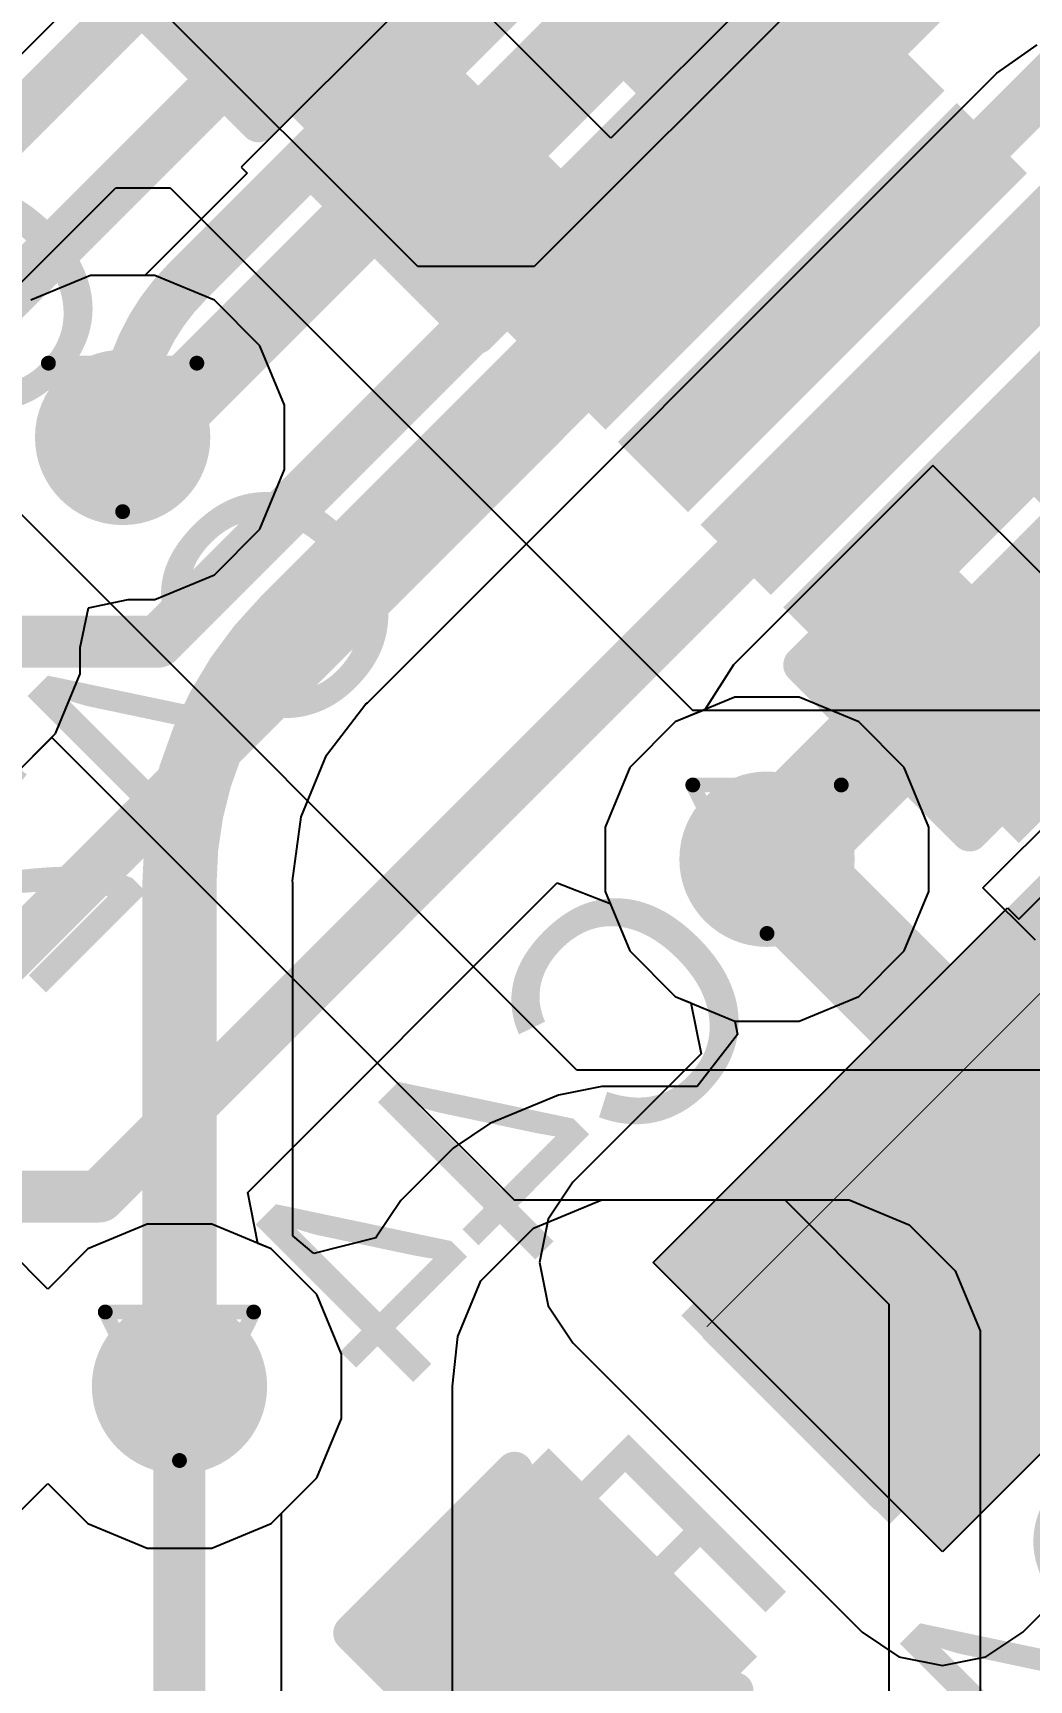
# Model space of a CAD drawing. Header units: inches. Extents: x 0 to 5359, y 0 to 5098.
# Drawn here: x 48.5 to 51.91, y 48.41 to 54.04 of the extents above; entities that cross this region are included whole.
import ezdxf

# ---------------------------------------------------------------- set-up
doc = ezdxf.new("R2010")
doc.units = ezdxf.units.IN
for name, color, linetype in [('Bottom Layer', 5, 'Continuous'), ('Bottom Overlay', 54, 'Continuous'), ('Bottom Paste', 16, 'Continuous'), ('Bottom Solder', 6, 'Continuous'), ('Drill Drawing', 1, 'Continuous'), ('Layer 1', 16, 'Continuous'), ('Layer 2', 76, 'Continuous'), ('Top Layer', 1, 'Continuous'), ('Top Overlay', 2, 'Continuous'), ('Top Paste', 8, 'Continuous'), ('Top Solder', 216, 'Continuous'), ('Via Holes', 16, 'Continuous')]:
    doc.layers.add(name, color=color, linetype=linetype)
doc.styles.add('Arial', font='', dxfattribs={"height": 0.2})
doc.styles.get('Arial').set_extended_font_data('Arial')

# ---------------------------------------------------------------- blocks, each defined once
blk = doc.blocks.new('LQFP_128_EP_14_14__64')
at = {"layer": 'Top Layer'}
for points in [[(0.09989819999999999, -6.849681499999999), (0.2998978, -6.849681499999999), (0.2998978, -8.3496785), (0.09989819999999999, -8.3496785)], [(0.4999482, -6.849681499999999), (0.6999478, -6.849681499999999), (0.6999478, -8.3496785), (0.4999482, -8.3496785)], [(0.8999956600000001, -6.849681499999999), (1.09999526, -6.849681499999999), (1.09999526, -8.3496785), (0.8999956600000001, -8.3496785)], [(1.2995402, -6.849681499999999), (1.4995398, -6.849681499999999), (1.4995398, -8.3496785), (1.2995402, -8.3496785)], [(1.7000982, -6.849681499999999), (1.9000978, -6.849681499999999), (1.9000978, -8.3496785), (1.7000982, -8.3496785)], [(2.0996402, -6.849681499999999), (2.2996398, -6.849681499999999), (2.2996398, -8.3496785), (2.0996402, -8.3496785)], [(2.4999442, -6.849681499999999), (2.6999438, -6.849681499999999), (2.6999438, -8.3496785), (2.4999442, -8.3496785)], [(2.89973766, -6.849681499999999), (3.09973726, -6.849681499999999), (3.09973726, -8.3496785), (2.89973766, -8.3496785)], [(3.30004166, -6.849681499999999), (3.50004126, -6.849681499999999), (3.50004126, -8.3496785), (3.30004166, -8.3496785)], [(3.699840199999999, -6.849681499999999), (3.8998398, -6.849681499999999), (3.8998398, -8.3496785), (3.699840199999999, -8.3496785)]]:
    blk.add_hatch(color=1, dxfattribs=at).paths.add_polyline_path(points)
at = {"layer": 'Top Paste'}
for points in [[(0.09989819999999999, -6.849681499999999), (0.2998978, -6.849681499999999), (0.2998978, -8.3496785), (0.09989819999999999, -8.3496785)], [(0.4999482, -6.849681499999999), (0.6999478, -6.849681499999999), (0.6999478, -8.3496785), (0.4999482, -8.3496785)], [(0.8999956600000001, -6.849681499999999), (1.09999526, -6.849681499999999), (1.09999526, -8.3496785), (0.8999956600000001, -8.3496785)], [(1.2995402, -6.849681499999999), (1.4995398, -6.849681499999999), (1.4995398, -8.3496785), (1.2995402, -8.3496785)], [(1.7000982, -6.849681499999999), (1.9000978, -6.849681499999999), (1.9000978, -8.3496785), (1.7000982, -8.3496785)], [(2.0996402, -6.849681499999999), (2.2996398, -6.849681499999999), (2.2996398, -8.3496785), (2.0996402, -8.3496785)], [(2.4999442, -6.849681499999999), (2.6999438, -6.849681499999999), (2.6999438, -8.3496785), (2.4999442, -8.3496785)], [(2.89973766, -6.849681499999999), (3.09973726, -6.849681499999999), (3.09973726, -8.3496785), (2.89973766, -8.3496785)], [(3.30004166, -6.849681499999999), (3.50004126, -6.849681499999999), (3.50004126, -8.3496785), (3.30004166, -8.3496785)], [(3.699840199999999, -6.849681499999999), (3.8998398, -6.849681499999999), (3.8998398, -8.3496785), (3.699840199999999, -8.3496785)]]:
    blk.add_hatch(color=8, dxfattribs=at).paths.add_polyline_path(points)
at = {"layer": 'Top Solder'}
for points in [[(0.02989834, -6.77968164), (0.36989766, -6.77968164), (0.36989766, -8.419678359999999), (0.02989834, -8.419678359999999)], [(0.42994834, -6.77968164), (0.7699476599999999, -6.77968164), (0.7699476599999999, -8.419678359999999), (0.42994834, -8.419678359999999)], [(0.8299958, -6.77968164), (1.16999512, -6.77968164), (1.16999512, -8.419678359999999), (0.8299958, -8.419678359999999)], [(1.22954034, -6.77968164), (1.56953966, -6.77968164), (1.56953966, -8.419678359999999), (1.22954034, -8.419678359999999)], [(1.63009834, -6.77968164), (1.97009766, -6.77968164), (1.97009766, -8.419678359999999), (1.63009834, -8.419678359999999)], [(2.02964034, -6.77968164), (2.36963966, -6.77968164), (2.36963966, -8.419678359999999), (2.02964034, -8.419678359999999)], [(2.42994434, -6.77968164), (2.76994366, -6.77968164), (2.76994366, -8.419678359999999), (2.42994434, -8.419678359999999)], [(2.8297378, -6.77968164), (3.16973712, -6.77968164), (3.16973712, -8.419678359999999), (2.8297378, -8.419678359999999)], [(3.2300418, -6.77968164), (3.57004112, -6.77968164), (3.57004112, -8.419678359999999), (3.2300418, -8.419678359999999)], [(3.62984034, -6.77968164), (3.96983966, -6.77968164), (3.96983966, -8.419678359999999), (3.62984034, -8.419678359999999)]]:
    blk.add_hatch(color=216, dxfattribs=at).paths.add_polyline_path(points)
blk = doc.blocks.new('R___0402_B_178')
at = {"layer": 'Bottom Layer'}
for points in [[(-0.2412999999999999, 0.3174999999999999), (-0.2413000000000001, -0.3175), (-0.6985, -0.3174999999999999), (-0.6985, 0.3175)], [(0.6985, 0.3174999999999999), (0.6985, -0.3175), (0.2412999999999999, -0.3174999999999999), (0.2413000000000001, 0.3175)]]:
    blk.add_hatch(color=5, dxfattribs=at).paths.add_polyline_path(points)
at = {"layer": 'Bottom Paste'}
for points in [[(-0.2412999999999999, 0.3174999999999999), (-0.2413000000000001, -0.3175), (-0.6985, -0.3174999999999999), (-0.6985, 0.3175)], [(0.6985, 0.3174999999999999), (0.6985, -0.3175), (0.2412999999999999, -0.3174999999999999), (0.2413000000000001, 0.3175)]]:
    blk.add_hatch(color=16, dxfattribs=at).paths.add_polyline_path(points)
at = {"layer": 'Bottom Solder'}
for points in [[(-0.1862988399999999, 0.3725011599999999), (-0.18629884, -0.3725011600000001), (-0.75350116, -0.3725011599999999), (-0.75350116, 0.3725011600000001)], [(0.75350116, 0.3725011599999999), (0.75350116, -0.3725011600000001), (0.1862988399999999, -0.3725011599999999), (0.18629884, 0.3725011600000001)]]:
    blk.add_hatch(color=6, dxfattribs=at).paths.add_polyline_path(points)
at = {"layer": 'Bottom Overlay'}
for points in [[(-0.7874, 0.4064, 0.127, 0.127, 0), (0.7874, 0.4064, 0.127, 0.127, 0)], [(-0.7874, 0.4064, 0.127, 0.127, 0), (-0.7874, -0.4064, 0.127, 0.127, 0)], [(0.7874, 0.4064, 0.127, 0.127, 0), (0.7874, -0.4064, 0.127, 0.127, 0)], [(-0.8128, 0.4318, 0.0032258, 0.0032258, 0), (0.8127974599999999, 0.4318, 0.0032258, 0.0032258, 0)], [(-0.7874, -0.4064, 0.127, 0.127, 0), (0.7874, -0.4064, 0.127, 0.127, 0)]]:
    blk.add_lwpolyline(points, format="xyseb", dxfattribs=at)
for points in [[(-0.8191499999999999, 0.4064, 0.0635, 0.0635, 1), (-0.7556499999999999, 0.4064, 0.0635, 0.0635, 1)], [(-0.8191499999999999, 0.4064, 0.0635, 0.0635, 1), (-0.7556499999999999, 0.4064, 0.0635, 0.0635, 1)], [(0.7556499999999999, 0.4064, 0.0635, 0.0635, 1), (0.8191499999999999, 0.4064, 0.0635, 0.0635, 1)], [(0.7556499999999999, 0.4064, 0.0635, 0.0635, 1), (0.8191499999999999, 0.4064, 0.0635, 0.0635, 1)], [(-0.81360518, 0.4318, 0.0016129, 0.0016129, 1), (-0.8119948199999999, 0.4318, 0.0016129, 0.0016129, 1)], [(0.81199228, 0.4318, 0.0016129, 0.0016129, 1), (0.8136026399999999, 0.4318, 0.0016129, 0.0016129, 1)], [(-0.8191499999999999, -0.4064, 0.0635, 0.0635, 1), (-0.7556499999999999, -0.4064, 0.0635, 0.0635, 1)], [(-0.8191499999999999, -0.4064, 0.0635, 0.0635, 1), (-0.7556499999999999, -0.4064, 0.0635, 0.0635, 1)], [(0.7556499999999999, -0.4064, 0.0635, 0.0635, 1), (0.8191499999999999, -0.4064, 0.0635, 0.0635, 1)], [(0.7556499999999999, -0.4064, 0.0635, 0.0635, 1), (0.8191499999999999, -0.4064, 0.0635, 0.0635, 1)]]:
    blk.add_lwpolyline(points, format="xyseb", close=True, dxfattribs=at)
blk = doc.blocks.new('C___0402_B_344')
at = {"layer": 'Bottom Layer'}
for points in [[(-0.2413, 0.3175), (-0.2412999999999999, -0.3175), (-0.6985, -0.3175), (-0.6985, 0.3175)], [(0.6985, 0.3175), (0.6985, -0.3175), (0.2413, -0.3175), (0.2412999999999999, 0.3175)]]:
    blk.add_hatch(color=5, dxfattribs=at).paths.add_polyline_path(points)
at = {"layer": 'Bottom Paste'}
for points in [[(-0.2413, 0.3175), (-0.2412999999999999, -0.3175), (-0.6985, -0.3175), (-0.6985, 0.3175)], [(0.6985, 0.3175), (0.6985, -0.3175), (0.2413, -0.3175), (0.2412999999999999, 0.3175)]]:
    blk.add_hatch(color=16, dxfattribs=at).paths.add_polyline_path(points)
at = {"layer": 'Bottom Solder'}
for points in [[(-0.18130012, 0.37749988), (-0.18130012, -0.37749988), (-0.7584998799999999, -0.37749988), (-0.7584998799999999, 0.37749988)], [(0.7584998799999999, 0.37749988), (0.7584998799999999, -0.37749988), (0.18130012, -0.37749988), (0.18130012, 0.37749988)]]:
    blk.add_hatch(color=6, dxfattribs=at).paths.add_polyline_path(points)
at = {"layer": 'Bottom Overlay'}
for points in [[(-0.2794, 0.4064, 0.127, 0.127, 0), (-0.7874, 0.4064, 0.127, 0.127, 0)], [(-0.7874, -0.4064, 0.127, 0.127, 0), (-0.7874, 0.4064, 0.127, 0.127, 0)], [(0.7874, 0.4064, 0.127, 0.127, 0), (0.2794, 0.4064, 0.127, 0.127, 0)], [(0.7874, -0.4064, 0.127, 0.127, 0), (0.7874, 0.4064, 0.127, 0.127, 0)], [(-0.2794, -0.4064, 0.127, 0.127, 0), (-0.7874, -0.4064, 0.127, 0.127, 0)], [(0.7874, -0.4064, 0.127, 0.127, 0), (0.2794, -0.4064, 0.127, 0.127, 0)]]:
    blk.add_lwpolyline(points, format="xyseb", dxfattribs=at)
for points in [[(-0.8191499999999999, 0.4064, 0.0635, 0.0635, 1), (-0.7556499999999999, 0.4064, 0.0635, 0.0635, 1)], [(-0.8191499999999999, 0.4064, 0.0635, 0.0635, 1), (-0.7556499999999999, 0.4064, 0.0635, 0.0635, 1)], [(-0.31115, 0.4064, 0.0635, 0.0635, 1), (-0.24765, 0.4064, 0.0635, 0.0635, 1)], [(0.24765, 0.4064, 0.0635, 0.0635, 1), (0.31115, 0.4064, 0.0635, 0.0635, 1)], [(0.7556499999999999, 0.4064, 0.0635, 0.0635, 1), (0.8191499999999999, 0.4064, 0.0635, 0.0635, 1)], [(0.7556499999999999, 0.4064, 0.0635, 0.0635, 1), (0.8191499999999999, 0.4064, 0.0635, 0.0635, 1)], [(-0.8191499999999999, -0.4064, 0.0635, 0.0635, 1), (-0.7556499999999999, -0.4064, 0.0635, 0.0635, 1)], [(-0.8191499999999999, -0.4064, 0.0635, 0.0635, 1), (-0.7556499999999999, -0.4064, 0.0635, 0.0635, 1)], [(-0.31115, -0.4064, 0.0635, 0.0635, 1), (-0.24765, -0.4064, 0.0635, 0.0635, 1)], [(0.24765, -0.4064, 0.0635, 0.0635, 1), (0.31115, -0.4064, 0.0635, 0.0635, 1)], [(0.7556499999999999, -0.4064, 0.0635, 0.0635, 1), (0.8191499999999999, -0.4064, 0.0635, 0.0635, 1)], [(0.7556499999999999, -0.4064, 0.0635, 0.0635, 1), (0.8191499999999999, -0.4064, 0.0635, 0.0635, 1)]]:
    blk.add_lwpolyline(points, format="xyseb", close=True, dxfattribs=at)
blk = doc.blocks.new('C___0402_B_346')
at = {"layer": 'Bottom Layer'}
for points in [[(-0.2413, 0.31750254), (-0.2412999999999999, -0.31749746), (-0.6985, -0.31749746), (-0.6985, 0.31750254)], [(0.6985, 0.3175), (0.6985, -0.3175), (0.2413, -0.3175), (0.2412999999999999, 0.3175)]]:
    blk.add_hatch(color=5, dxfattribs=at).paths.add_polyline_path(points)
at = {"layer": 'Bottom Paste'}
for points in [[(-0.2413, 0.31750254), (-0.2412999999999999, -0.31749746), (-0.6985, -0.31749746), (-0.6985, 0.31750254)], [(0.6985, 0.3175), (0.6985, -0.3175), (0.2413, -0.3175), (0.2412999999999999, 0.3175)]]:
    blk.add_hatch(color=16, dxfattribs=at).paths.add_polyline_path(points)
at = {"layer": 'Bottom Solder'}
for points in [[(-0.18130012, 0.37750242), (-0.18130012, -0.37749734), (-0.7584998799999999, -0.37749734), (-0.7584998799999999, 0.37750242)], [(0.7584998799999999, 0.37749988), (0.7584998799999999, -0.37749988), (0.18130012, -0.37749988), (0.18130012, 0.37749988)]]:
    blk.add_hatch(color=6, dxfattribs=at).paths.add_polyline_path(points)
at = {"layer": 'Bottom Overlay'}
for points in [[(-0.2794, 0.40640254, 0.127, 0.127, 0), (-0.7874, 0.4064, 0.127, 0.127, 0)], [(-0.7874, -0.4064, 0.127, 0.127, 0), (-0.7874, 0.4064, 0.127, 0.127, 0)], [(0.78740254, 0.40640254, 0.127, 0.127, 0), (0.2794, 0.4064, 0.127, 0.127, 0)], [(0.7874, -0.4064, 0.127, 0.127, 0), (0.78740254, 0.40640254, 0.127, 0.127, 0)], [(-0.2794, -0.40639746, 0.127, 0.127, 0), (-0.7874, -0.4064, 0.127, 0.127, 0)], [(0.7874, -0.4064, 0.127, 0.127, 0), (0.2794, -0.4064, 0.127, 0.127, 0)]]:
    blk.add_lwpolyline(points, format="xyseb", dxfattribs=at)
for points in [[(-0.8191499999999999, 0.4064, 0.0635, 0.0635, 1), (-0.7556499999999999, 0.4064, 0.0635, 0.0635, 1)], [(-0.8191499999999999, 0.4064, 0.0635, 0.0635, 1), (-0.7556499999999999, 0.4064, 0.0635, 0.0635, 1)], [(-0.31115, 0.40640254, 0.0635, 0.0635, 1), (-0.24765, 0.40640254, 0.0635, 0.0635, 1)], [(0.24765, 0.4064, 0.0635, 0.0635, 1), (0.31115, 0.4064, 0.0635, 0.0635, 1)], [(0.75565254, 0.40640254, 0.0635, 0.0635, 1), (0.8191525399999998, 0.40640254, 0.0635, 0.0635, 1)], [(0.75565254, 0.40640254, 0.0635, 0.0635, 1), (0.8191525399999998, 0.40640254, 0.0635, 0.0635, 1)], [(-0.8191499999999999, -0.4064, 0.0635, 0.0635, 1), (-0.7556499999999999, -0.4064, 0.0635, 0.0635, 1)], [(-0.8191499999999999, -0.4064, 0.0635, 0.0635, 1), (-0.7556499999999999, -0.4064, 0.0635, 0.0635, 1)], [(-0.31115, -0.40639746, 0.0635, 0.0635, 1), (-0.24765, -0.40639746, 0.0635, 0.0635, 1)], [(0.24765, -0.4064, 0.0635, 0.0635, 1), (0.31115, -0.4064, 0.0635, 0.0635, 1)], [(0.7556499999999999, -0.4064, 0.0635, 0.0635, 1), (0.8191499999999999, -0.4064, 0.0635, 0.0635, 1)], [(0.7556499999999999, -0.4064, 0.0635, 0.0635, 1), (0.8191499999999999, -0.4064, 0.0635, 0.0635, 1)]]:
    blk.add_lwpolyline(points, format="xyseb", close=True, dxfattribs=at)
blk = doc.blocks.new('C___0402_B_349')
at = {"layer": 'Bottom Layer'}
for points in [[(-0.2412999999999999, 0.31749746), (-0.2413000000000001, -0.3175025400000001), (-0.6985, -0.3175025399999999), (-0.6985, 0.31749746)], [(0.6985, 0.31749746), (0.6985, -0.3175025400000001), (0.2412999999999999, -0.3175025399999999), (0.2413000000000001, 0.31749746)]]:
    blk.add_hatch(color=5, dxfattribs=at).paths.add_polyline_path(points)
at = {"layer": 'Bottom Paste'}
for points in [[(-0.2412999999999999, 0.31749746), (-0.2413000000000001, -0.3175025400000001), (-0.6985, -0.3175025399999999), (-0.6985, 0.31749746)], [(0.6985, 0.31749746), (0.6985, -0.3175025400000001), (0.2412999999999999, -0.3175025399999999), (0.2413000000000001, 0.31749746)]]:
    blk.add_hatch(color=16, dxfattribs=at).paths.add_polyline_path(points)
at = {"layer": 'Bottom Solder'}
for points in [[(-0.1813001199999999, 0.3774973399999999), (-0.1813001200000001, -0.3775024200000001), (-0.7584998799999999, -0.3775024199999999), (-0.7584998799999999, 0.3774973400000001)], [(0.7584998799999999, 0.3774973399999999), (0.7584998799999999, -0.3775024200000001), (0.1813001199999999, -0.3775024199999999), (0.1813001200000001, 0.3774973400000001)]]:
    blk.add_hatch(color=6, dxfattribs=at).paths.add_polyline_path(points)
at = {"layer": 'Bottom Overlay'}
for points in [[(-0.78740254, 0.40639746, 0.127, 0.127, 0), (-0.2794, 0.4064, 0.127, 0.127, 0)], [(-0.78740254, 0.40639746, 0.127, 0.127, 0), (-0.78740254, -0.40640254, 0.127, 0.127, 0)], [(0.2794, 0.40639746, 0.127, 0.127, 0), (0.7874, 0.4064, 0.127, 0.127, 0)], [(0.7874, 0.4064, 0.127, 0.127, 0), (0.7874, -0.4064, 0.127, 0.127, 0)], [(-0.78740254, -0.40640254, 0.127, 0.127, 0), (-0.2794, -0.40640254, 0.127, 0.127, 0)], [(0.2794, -0.40640254, 0.127, 0.127, 0), (0.7874, -0.4064, 0.127, 0.127, 0)]]:
    blk.add_lwpolyline(points, format="xyseb", dxfattribs=at)
for points in [[(-0.8191525399999998, 0.40639746, 0.0635, 0.0635, 1), (-0.75565254, 0.40639746, 0.0635, 0.0635, 1)], [(-0.8191525399999998, 0.40639746, 0.0635, 0.0635, 1), (-0.75565254, 0.40639746, 0.0635, 0.0635, 1)], [(-0.31115, 0.4064, 0.0635, 0.0635, 1), (-0.24765, 0.4064, 0.0635, 0.0635, 1)], [(0.24765, 0.40639746, 0.0635, 0.0635, 1), (0.31115, 0.40639746, 0.0635, 0.0635, 1)], [(0.7556499999999999, 0.4064, 0.0635, 0.0635, 1), (0.8191499999999999, 0.4064, 0.0635, 0.0635, 1)], [(0.7556499999999999, 0.4064, 0.0635, 0.0635, 1), (0.8191499999999999, 0.4064, 0.0635, 0.0635, 1)], [(-0.8191525399999998, -0.40640254, 0.0635, 0.0635, 1), (-0.75565254, -0.40640254, 0.0635, 0.0635, 1)], [(-0.8191525399999998, -0.40640254, 0.0635, 0.0635, 1), (-0.75565254, -0.40640254, 0.0635, 0.0635, 1)], [(-0.31115, -0.40640254, 0.0635, 0.0635, 1), (-0.24765, -0.40640254, 0.0635, 0.0635, 1)], [(0.24765, -0.40640254, 0.0635, 0.0635, 1), (0.31115, -0.40640254, 0.0635, 0.0635, 1)], [(0.7556499999999999, -0.4064, 0.0635, 0.0635, 1), (0.8191499999999999, -0.4064, 0.0635, 0.0635, 1)], [(0.7556499999999999, -0.4064, 0.0635, 0.0635, 1), (0.8191499999999999, -0.4064, 0.0635, 0.0635, 1)]]:
    blk.add_lwpolyline(points, format="xyseb", close=True, dxfattribs=at)
blk = doc.blocks.new('C___0603_371')
at = {"layer": 'Top Layer'}
for points in [[(-0.3809999999999999, 0.4445), (-0.3810000000000001, -0.4445), (-1.143, -0.4445), (-1.143, 0.4445)], [(1.143, 0.4445), (1.143, -0.4445), (0.3809999999999999, -0.4445), (0.3810000000000001, 0.4445)]]:
    blk.add_hatch(color=1, dxfattribs=at).paths.add_polyline_path(points)
at = {"layer": 'Top Paste'}
for points in [[(-0.3809999999999999, 0.4445), (-0.3810000000000001, -0.4445), (-1.143, -0.4445), (-1.143, 0.4445)], [(1.143, 0.4445), (1.143, -0.4445), (0.3809999999999999, -0.4445), (0.3810000000000001, 0.4445)]]:
    blk.add_hatch(color=8, dxfattribs=at).paths.add_polyline_path(points)
at = {"layer": 'Top Solder'}
for points in [[(-0.3210001199999999, 0.5044998799999999), (-0.3210001200000001, -0.50449988), (-1.20299988, -0.5044998799999999), (-1.20299988, 0.50449988)], [(1.20299988, 0.5044998799999999), (1.20299988, -0.50449988), (0.3210001199999999, -0.5044998799999999), (0.3210001200000001, 0.50449988)]]:
    blk.add_hatch(color=216, dxfattribs=at).paths.add_polyline_path(points)
at = {"layer": 'Top Overlay'}
for points in [[(-1.2446, 0.5334, 0.127, 0.127, 0), (-0.4571999999999999, 0.5334, 0.127, 0.127, 0)], [(-1.2446, 0.5334, 0.127, 0.127, 0), (-1.2446, -0.5334, 0.127, 0.127, 0)], [(0.4571999999999999, 0.5334, 0.127, 0.127, 0), (1.2446, 0.5334, 0.127, 0.127, 0)], [(1.2446, 0.5334, 0.127, 0.127, 0), (1.2446, -0.5334, 0.127, 0.127, 0)], [(-1.2446, -0.5334, 0.127, 0.127, 0), (-0.4571999999999999, -0.5334, 0.127, 0.127, 0)], [(0.4571999999999999, -0.5334, 0.127, 0.127, 0), (1.2446, -0.5334, 0.127, 0.127, 0)]]:
    blk.add_lwpolyline(points, format="xyseb", dxfattribs=at)
for points in [[(-1.27635, 0.5334, 0.0635, 0.0635, 1), (-1.21285, 0.5334, 0.0635, 0.0635, 1)], [(-1.27635, 0.5334, 0.0635, 0.0635, 1), (-1.21285, 0.5334, 0.0635, 0.0635, 1)], [(-0.4889499999999999, 0.5334, 0.0635, 0.0635, 1), (-0.42545, 0.5334, 0.0635, 0.0635, 1)], [(0.42545, 0.5334, 0.0635, 0.0635, 1), (0.4889499999999999, 0.5334, 0.0635, 0.0635, 1)], [(1.21285, 0.5334, 0.0635, 0.0635, 1), (1.27635, 0.5334, 0.0635, 0.0635, 1)], [(1.21285, 0.5334, 0.0635, 0.0635, 1), (1.27635, 0.5334, 0.0635, 0.0635, 1)], [(-1.27635, -0.5334, 0.0635, 0.0635, 1), (-1.21285, -0.5334, 0.0635, 0.0635, 1)], [(-1.27635, -0.5334, 0.0635, 0.0635, 1), (-1.21285, -0.5334, 0.0635, 0.0635, 1)], [(-0.4889499999999999, -0.5334, 0.0635, 0.0635, 1), (-0.42545, -0.5334, 0.0635, 0.0635, 1)], [(0.42545, -0.5334, 0.0635, 0.0635, 1), (0.4889499999999999, -0.5334, 0.0635, 0.0635, 1)], [(1.21285, -0.5334, 0.0635, 0.0635, 1), (1.27635, -0.5334, 0.0635, 0.0635, 1)], [(1.21285, -0.5334, 0.0635, 0.0635, 1), (1.27635, -0.5334, 0.0635, 0.0635, 1)]]:
    blk.add_lwpolyline(points, format="xyseb", close=True, dxfattribs=at)

msp = doc.modelspace()

# ---------------------------------------------------------------- hatches: boundary and pattern name
at = {"layer": 'Bottom Layer'}
h = msp.add_hatch(color=5, dxfattribs=at)
edge = h.paths.add_edge_path()
edge.add_arc((48.8070525, 52.66052714), 0.2999994, 0, 360)
h = msp.add_hatch(color=5, dxfattribs=at)
edge = h.paths.add_edge_path()
edge.add_arc((51.0121408, 51.21743884), 0.2999994, 0, 360)
h = msp.add_hatch(color=5, dxfattribs=at)
edge = h.paths.add_edge_path()
edge.add_arc((49.00156316, 49.41431316), 0.2999994, 0, 360)
at = {"layer": 'Layer 1'}
h = msp.add_hatch(color=16, dxfattribs=at)
edge = h.paths.add_edge_path()
edge.add_arc((48.8070525, 52.66052714), 0.2999994, 0, 360)
h = msp.add_hatch(color=16, dxfattribs=at)
edge = h.paths.add_edge_path()
edge.add_arc((51.0121408, 51.21743884), 0.2999994, 0, 360)
h = msp.add_hatch(color=16, dxfattribs=at)
edge = h.paths.add_edge_path()
edge.add_arc((49.00156316, 49.41431316), 0.2999994, 0, 360)
at = {"layer": 'Layer 2'}
h = msp.add_hatch(color=76, dxfattribs=at)
edge = h.paths.add_edge_path()
edge.add_arc((48.8070525, 52.66052714), 0.2999994, 0, 360)
h = msp.add_hatch(color=76, dxfattribs=at)
edge = h.paths.add_edge_path()
edge.add_arc((51.0121408, 51.21743884), 0.2999994, 0, 360)
h = msp.add_hatch(color=76, dxfattribs=at)
edge = h.paths.add_edge_path()
edge.add_arc((49.00156316, 49.41431316), 0.2999994, 0, 360)
at = {"layer": 'Top Layer'}
h = msp.add_hatch(color=1, dxfattribs=at)
edge = h.paths.add_edge_path()
edge.add_arc((48.8070525, 52.66052714), 0.2999994, 0, 360)
msp.add_hatch(color=1, dxfattribs=at).paths.add_polyline_path([(51.61229454, 48.84774837999999), (54.06571863999999, 51.30117247999999), (53.07566474, 52.29122638), (50.62224063999999, 49.83780228)])
h = msp.add_hatch(color=1, dxfattribs=at)
edge = h.paths.add_edge_path()
edge.add_arc((51.0121408, 51.21743884), 0.2999994, 0, 360)
h = msp.add_hatch(color=1, dxfattribs=at)
edge = h.paths.add_edge_path()
edge.add_arc((49.00156316, 49.41431316), 0.2999994, 0, 360)
at = {"layer": 'Via Holes'}
h = msp.add_hatch(color=7, dxfattribs=at)
edge = h.paths.add_edge_path()
edge.add_arc((48.8070525, 52.66052714), 0.1499997, 0, 360)
h = msp.add_hatch(color=7, dxfattribs=at)
edge = h.paths.add_edge_path()
edge.add_arc((51.0121408, 51.21743884), 0.1499997, 0, 360)
h = msp.add_hatch(color=7, dxfattribs=at)
edge = h.paths.add_edge_path()
edge.add_arc((49.00156316, 49.41431316), 0.1499997, 0, 360)

# ---------------------------------------------------------------- linework, layer by layer
at = {"layer": 'Bottom Layer'}
for p, q in [((47.5950153, 53.1063073), (49.14592914, 54.65722876)), ((51.12380682, 54.33009454), (50.47803976, 53.68432748)), ((49.86456879999999, 54.23648283999999), (49.2127286, 53.58464264)), ((50.47803976, 53.68432748), (49.96695112, 54.19541612)), ((51.79889818, 53.90643777999999), (51.93629439999999, 54.00400425999999)), ((51.6731758, 53.78072047999999), (51.79889818, 53.90643777999999)), ((49.64522456, 51.75276924), (51.6731758, 53.78072047999999)), ((49.23269808, 53.56467315999999), (48.88255146, 53.21452653999999)), ((49.2127286, 53.58464264), (49.23269808, 53.56467315999999)), ((48.6968546, 53.21452653999999), (48.49323804, 53.13018584)), ((48.88255146, 53.21452653999999), (48.6968546, 53.21452653999999)), ((51.58011528, 52.56464975999999), (50.89761728, 51.88215176)), ((52.3883382, 51.75642684), (51.58011528, 52.56464975999999)), ((50.89761728, 51.8821543), (50.79937008, 51.72895165999999)), ((50.89761728, 51.88215176), (50.89761728, 51.8821543)), ((49.50482098, 51.57343508), (49.63925047999999, 51.74863158)), ((49.63925047999999, 51.74863158), (49.64478259999999, 51.75232728)), ((49.64478259999999, 51.75232728), (49.6449604, 51.75259397999999)), ((49.6449604, 51.75259397999999), (49.64522456, 51.75276924)), ((51.75121222, 51.11930086), (52.3883382, 51.75642684)), ((50.69832634, 51.68709754), (50.54248209999999, 51.53125329999999)), ((50.79937008, 51.72895165999999), (50.69832634, 51.68709754)), ((49.4175542, 51.36275732), (49.50482098, 51.57343508)), ((50.54248209999999, 51.53125329999999), (50.4581414, 51.32763674)), ((49.38868202, 51.14343848), (49.4175542, 51.36275732)), ((50.4581414, 51.32763674), (50.4581414, 51.10724094)), ((49.39002822, 51.13666938), (49.38868202, 51.14343848)), ((49.39002822, 49.92942008), (49.39002822, 51.13666938)), ((51.93057686, 50.93993621999999), (51.75121222, 51.11930086)), ((50.4581414, 51.10724094), (50.54248209999999, 50.90362438)), ((50.54248209999999, 50.90362438), (50.69832634, 50.74778014)), ((50.69832634, 50.74778014), (50.90194035999999, 50.66343944)), ((50.90194035999999, 50.66343944), (50.91120882, 50.61791247999999)), ((50.91120882, 50.61791247999999), (50.77302012, 50.44011248)), ((50.44685618, 50.44011502), (50.29819759999999, 50.41054688)), ((50.57364028, 50.44010994), (50.44685618, 50.44011502)), ((50.77302012, 50.44011248), (50.57364028, 50.44010994)), ((50.29819759999999, 50.41054688), (50.0639461, 50.31351888)), ((50.0639461, 50.31351888), (49.93791892, 50.22931026)), ((49.93791892, 50.22931026), (49.75862794, 50.05001928)), ((49.75862794, 50.05001928), (49.67441932, 49.9239921)), ((50.21260214, 49.95462196), (50.44685363999999, 50.05164996)), ((50.44685363999999, 50.05164996), (50.57362758, 50.05164488)), ((50.57362758, 50.05164488), (51.29349913999999, 50.05164996)), ((51.29349913999999, 50.05164996), (51.49879464, 49.9666133)), ((49.46131078, 49.86884616), (49.39002822, 49.92942008)), ((50.03331369999999, 49.77533352), (50.21260214, 49.95462196)), ((51.49879464, 49.9666133), (51.65592412, 49.80948382)), ((49.67351254, 49.92180516), (49.46131078, 49.86884616)), ((49.67441932, 49.9239921), (49.67351254, 49.92180516)), ((49.95432985999999, 49.58464301999999), (50.03331369999999, 49.77533352)), ((51.65592412, 49.80948382), (51.74096078, 49.60418832)), ((51.74096078, 49.60418832), (51.74096078, 49.49308363999999)), ((49.93629585999999, 49.414303), (49.95432985999999, 49.58464301999999)), ((51.74096078, 49.49308363999999), (51.74096078, 42.19804616)), ((49.93628824, 47.55672733999999), (49.93629332, 49.414303)), ((49.93629332, 49.414303), (49.93629585999999, 49.414303))]:
    msp.add_line(p, q, dxfattribs=at)
for points in [[(49.3705388, 52.027455, 0.254, 0.254, 0), (51.52421495999999, 54.18113115999999, 0.254, 0.254, 0)], [(48.84248804, 52.6250916, 0.254, 0.254, 0), (49.77678894, 53.55939249999999, 0.254, 0.254, 0)], [(49.77678894, 53.55939249999999, 0.254, 0.254, 0), (49.92047674, 53.55939249999999, 0.254, 0.254, 0)], [(49.92047674, 53.55939249999999, 0.254, 0.254, 0), (49.95808906, 53.52178018, 0.254, 0.254, 0)], [(49.00156316, 51.13666938, 0.254, 0.254, -0.1987834359281157), (49.37009684, 52.02701303999999, 0.254, 0.254, 0)], [(49.37009684, 52.02701303999999, 0.254, 0.254, -0.0001240273501099938), (49.3705388, 52.027455, 0.254, 0.254, 0)], [(51.0121408, 51.21743884, 0.3809999999999999, 0.3809999999999999, 0), (51.58034134, 51.78563938, 0.3809999999999999, 0.3809999999999999, 0)], [(51.0121408, 51.21743884, 0.3809999999999999, 0.3809999999999999, 0), (52.0142216, 50.21535804, 0.3809999999999999, 0.3809999999999999, 0)], [(49.00156316, 49.41431316, 0.254, 0.254, 0), (49.00156316, 51.13666938, 0.254, 0.254, 0)]]:
    msp.add_lwpolyline(points, format="xyseb", dxfattribs=at)
for points in [[(49.71328894, 53.55939249999999, 0.127, 0.127, 1), (49.84028894, 53.55939249999999, 0.127, 0.127, 1)], [(49.71328894, 53.55939249999999, 0.127, 0.127, 1), (49.84028894, 53.55939249999999, 0.127, 0.127, 1)], [(49.85697673999999, 53.55939249999999, 0.127, 0.127, 1), (49.98397674, 53.55939249999999, 0.127, 0.127, 1)], [(49.85697673999999, 53.55939249999999, 0.127, 0.127, 1), (49.98397674, 53.55939249999999, 0.127, 0.127, 1)], [(49.89458906, 53.52178018, 0.127, 0.127, 1), (50.02158906, 53.52178018, 0.127, 0.127, 1)], [(48.77898804, 52.6250916, 0.127, 0.127, 1), (48.90598804, 52.6250916, 0.127, 0.127, 1)], [(49.30659684, 52.02701303999999, 0.127, 0.127, 1), (49.43359683999999, 52.02701303999999, 0.127, 0.127, 1)], [(49.30659684, 52.02701303999999, 0.127, 0.127, 1), (49.43359683999999, 52.02701303999999, 0.127, 0.127, 1)], [(49.3070388, 52.027455, 0.127, 0.127, 1), (49.4340388, 52.027455, 0.127, 0.127, 1)], [(49.3070388, 52.027455, 0.127, 0.127, 1), (49.4340388, 52.027455, 0.127, 0.127, 1)], [(51.48509134, 51.78563938, 0.1905, 0.1905, 1), (51.67559134, 51.78563938, 0.1905, 0.1905, 1)], [(50.9168908, 51.21743884, 0.1905, 0.1905, 1), (51.1073908, 51.21743884, 0.1905, 0.1905, 1)], [(50.9168908, 51.21743884, 0.1905, 0.1905, 1), (51.1073908, 51.21743884, 0.1905, 0.1905, 1)], [(48.93806316, 51.13666938, 0.127, 0.127, 1), (49.06506315999999, 51.13666938, 0.127, 0.127, 1)], [(48.93806316, 51.13666938, 0.127, 0.127, 1), (49.06506315999999, 51.13666938, 0.127, 0.127, 1)], [(51.9189716, 50.21535804, 0.1905, 0.1905, 1), (52.10947159999999, 50.21535804, 0.1905, 0.1905, 1)], [(48.93806316, 49.41431316, 0.127, 0.127, 1), (49.06506315999999, 49.41431316, 0.127, 0.127, 1)]]:
    msp.add_lwpolyline(points, format="xyseb", close=True, dxfattribs=at)
at = {"layer": 'Drill Drawing'}
for points in [[(48.55305249999999, 52.91452714, 0.0508, 0.0508, 0), (49.0610525, 52.91452714, 0.0508, 0.0508, 0)], [(48.55305249999999, 52.91452714, 0.0508, 0.0508, 0), (48.8070525, 52.40652714, 0.0508, 0.0508, 0)], [(48.8070525, 52.40652714, 0.0508, 0.0508, 0), (49.0610525, 52.91452714, 0.0508, 0.0508, 0)], [(50.75814079999999, 51.47143884, 0.0508, 0.0508, 0), (51.2661408, 51.47143884, 0.0508, 0.0508, 0)], [(50.75814079999999, 51.47143884, 0.0508, 0.0508, 0), (51.0121408, 50.96343883999999, 0.0508, 0.0508, 0)], [(51.0121408, 50.96343883999999, 0.0508, 0.0508, 0), (51.2661408, 51.47143884, 0.0508, 0.0508, 0)], [(48.74756316, 49.66831316, 0.0508, 0.0508, 0), (49.25556315999999, 49.66831316, 0.0508, 0.0508, 0)], [(48.74756316, 49.66831316, 0.0508, 0.0508, 0), (49.00156316, 49.16031316, 0.0508, 0.0508, 0)], [(49.00156316, 49.16031316, 0.0508, 0.0508, 0), (49.25556315999999, 49.66831316, 0.0508, 0.0508, 0)]]:
    msp.add_lwpolyline(points, format="xyseb", dxfattribs=at)
for points in [[(48.5403525, 52.91452714, 0.0254, 0.0254, 1), (48.5657525, 52.91452714, 0.0254, 0.0254, 1)], [(48.5403525, 52.91452714, 0.0254, 0.0254, 1), (48.5657525, 52.91452714, 0.0254, 0.0254, 1)], [(49.04835249999999, 52.91452714, 0.0254, 0.0254, 1), (49.0737525, 52.91452714, 0.0254, 0.0254, 1)], [(49.04835249999999, 52.91452714, 0.0254, 0.0254, 1), (49.0737525, 52.91452714, 0.0254, 0.0254, 1)], [(48.7943525, 52.40652714, 0.0254, 0.0254, 1), (48.8197525, 52.40652714, 0.0254, 0.0254, 1)], [(48.7943525, 52.40652714, 0.0254, 0.0254, 1), (48.8197525, 52.40652714, 0.0254, 0.0254, 1)], [(50.7454408, 51.47143884, 0.0254, 0.0254, 1), (50.7708408, 51.47143884, 0.0254, 0.0254, 1)], [(50.7454408, 51.47143884, 0.0254, 0.0254, 1), (50.7708408, 51.47143884, 0.0254, 0.0254, 1)], [(51.2534408, 51.47143884, 0.0254, 0.0254, 1), (51.27884079999999, 51.47143884, 0.0254, 0.0254, 1)], [(51.2534408, 51.47143884, 0.0254, 0.0254, 1), (51.27884079999999, 51.47143884, 0.0254, 0.0254, 1)], [(50.9994408, 50.96343883999999, 0.0254, 0.0254, 1), (51.0248408, 50.96343883999999, 0.0254, 0.0254, 1)], [(50.9994408, 50.96343883999999, 0.0254, 0.0254, 1), (51.0248408, 50.96343883999999, 0.0254, 0.0254, 1)], [(48.73486316, 49.66831316, 0.0254, 0.0254, 1), (48.76026315999999, 49.66831316, 0.0254, 0.0254, 1)], [(48.73486316, 49.66831316, 0.0254, 0.0254, 1), (48.76026315999999, 49.66831316, 0.0254, 0.0254, 1)], [(49.24286316, 49.66831316, 0.0254, 0.0254, 1), (49.26826316, 49.66831316, 0.0254, 0.0254, 1)], [(49.24286316, 49.66831316, 0.0254, 0.0254, 1), (49.26826316, 49.66831316, 0.0254, 0.0254, 1)], [(48.98886316, 49.16031316, 0.0254, 0.0254, 1), (49.01426316, 49.16031316, 0.0254, 0.0254, 1)], [(48.98886316, 49.16031316, 0.0254, 0.0254, 1), (49.01426316, 49.16031316, 0.0254, 0.0254, 1)]]:
    msp.add_lwpolyline(points, format="xyseb", close=True, dxfattribs=at)
at = {"layer": 'Layer 1'}
for p, q in [((48.6968546, 53.21452653999999), (48.49323804, 53.13018584)), ((48.91725039999999, 53.21452653999999), (48.6968546, 53.21452653999999)), ((49.12086695999999, 53.13018584), (48.91725039999999, 53.21452653999999)), ((49.2767112, 52.9743416), (49.12086695999999, 53.13018584)), ((49.36105189999999, 52.77072504), (49.2767112, 52.9743416)), ((49.36105189999999, 52.55032924), (49.36105189999999, 52.77072504)), ((49.2767112, 52.34671268), (49.36105189999999, 52.55032924)), ((49.12086695999999, 52.19086844), (49.2767112, 52.34671268)), ((48.91725039999999, 52.10652774), (49.12086695999999, 52.19086844)), ((48.66187626, 51.94226086), (48.69071542, 52.07768858)), ((48.69071542, 52.07768858), (48.82614314, 52.10652774)), ((48.82614314, 52.10652774), (48.91725039999999, 52.10652774)), ((48.66187626, 51.8511536), (48.66187626, 51.94226086)), ((48.57753556, 51.64753704), (48.66187626, 51.8511536)), ((50.9019429, 51.77143824), (50.69832634, 51.68709754)), ((51.1223387, 51.77143824), (50.9019429, 51.77143824)), ((51.32595525999999, 51.68709754), (51.1223387, 51.77143824)), ((50.69832634, 51.68709754), (50.54248209999999, 51.53125329999999)), ((51.48179949999999, 51.53125329999999), (51.32595525999999, 51.68709754)), ((48.42169132, 51.4916928), (48.57753556, 51.64753704)), ((50.54248209999999, 51.53125329999999), (50.4581414, 51.32763674)), ((51.56614019999999, 51.32763674), (51.48179949999999, 51.53125329999999)), ((50.4581414, 51.32763674), (50.4581414, 51.10724094)), ((51.56614019999999, 51.10724094), (51.56614019999999, 51.32763674)), ((50.4581414, 51.10724094), (50.54248209999999, 50.90362438)), ((51.48179949999999, 50.90362438), (51.56614019999999, 51.10724094)), ((50.54248209999999, 50.90362438), (50.69832634, 50.74778014)), ((51.32595525999999, 50.74778014), (51.48179949999999, 50.90362438)), ((50.69832634, 50.74778014), (50.9019429, 50.66343944)), ((51.1223387, 50.66343944), (51.32595525999999, 50.74778014)), ((50.9019429, 50.66343944), (51.1223387, 50.66343944)), ((48.89136525999999, 49.96831255999999), (48.68774869999999, 49.88397186)), ((49.11176106, 49.96831255999999), (48.89136525999999, 49.96831255999999)), ((49.31537762, 49.88397186), (49.11176106, 49.96831255999999)), ((48.55076396, 49.74698712), (48.41377668, 49.88397186)), ((48.68774869999999, 49.88397186), (48.55076396, 49.74698712)), ((49.47122186, 49.72812762), (49.31537762, 49.88397186)), ((49.55556256, 49.52451105999999), (49.47122186, 49.72812762)), ((49.55556256, 49.30411526), (49.55556256, 49.52451105999999)), ((49.47122186, 49.1004987), (49.55556256, 49.30411526)), ((49.31537762, 48.94465446), (49.47122186, 49.1004987)), ((48.41377668, 48.94465446), (48.55076396, 49.0816392)), ((48.55076396, 49.0816392), (48.68774869999999, 48.94465446)), ((48.68774869999999, 48.94465446), (48.89136525999999, 48.86031376)), ((49.11176106, 48.86031376), (49.31537762, 48.94465446)), ((48.89136525999999, 48.86031376), (49.11176106, 48.86031376))]:
    msp.add_line(p, q, dxfattribs=at)
at = {"layer": 'Layer 2'}
for p, q in [((49.81687268, 53.24485668), (42.8625, 60.19924206)), ((51.816, 54.84560532), (50.21525136, 53.24485668)), ((48.15949728, 52.89048096), (48.78364131999999, 53.514625)), ((48.78364131999999, 53.514625), (48.96940168, 53.514625)), ((48.96940168, 53.514625), (50.75686318, 51.7271635)), ((50.21525136, 53.24485668), (49.81687268, 53.24485668)), ((50.36182968, 50.49556576), (48.15949474, 52.69789815999999)), ((50.75686318, 51.7271635), (54.31338388, 51.7271635)), ((48.42169132, 51.4916928), (48.56436312, 51.6343646)), ((48.56436312, 51.6343646), (50.1470803, 50.05164996)), ((54.86868376, 50.49556576), (50.36182968, 50.49556576)), ((50.1470803, 50.05164996), (51.0729357, 50.05164996)), ((51.0729357, 50.05164996), (51.42932055999999, 49.69526509999999)), ((48.89136525999999, 49.96831255999999), (48.68774869999999, 49.88397186)), ((49.11176106, 49.96831255999999), (48.89136525999999, 49.96831255999999)), ((49.31537762, 49.88397186), (49.11176106, 49.96831255999999)), ((48.55076396, 49.74698712), (48.41377668, 49.88397186)), ((48.68774869999999, 49.88397186), (48.55076396, 49.74698712)), ((49.47122186, 49.72812762), (49.31537762, 49.88397186)), ((49.55556256, 49.52451105999999), (49.47122186, 49.72812762)), ((51.42932055999999, 49.69526509999999), (51.42932055999999, 47.98626674)), ((49.55556256, 49.30411526), (49.55556256, 49.52451105999999)), ((49.47122186, 49.1004987), (49.55556256, 49.30411526)), ((49.31537762, 48.94465446), (49.47122186, 49.1004987)), ((48.41377668, 48.94465446), (48.55076396, 49.0816392)), ((48.55076396, 49.0816392), (48.68774869999999, 48.94465446)), ((48.68774869999999, 48.94465446), (48.89136525999999, 48.86031376)), ((49.11176106, 48.86031376), (49.31537762, 48.94465446)), ((48.89136525999999, 48.86031376), (49.11176106, 48.86031376))]:
    msp.add_line(p, q, dxfattribs=at)
at = {"layer": 'Top Layer'}
for p, q in [((51.87355132, 51.01281898), (53.29341894, 52.4326866)), ((49.23493835999999, 50.07730904), (50.29387452, 51.13624519999999)), ((50.29387452, 51.13624519999999), (50.47518226, 51.0661031)), ((50.47518226, 51.0661031), (50.54248209999999, 50.90362438)), ((50.6222381, 49.83780482), (51.83540052, 51.05096723999999)), ((51.83540052, 51.05096723999999), (51.87355132, 51.01281898)), ((50.54248209999999, 50.90362438), (50.69832634, 50.74778014)), ((50.69832634, 50.74778014), (50.75167141999999, 50.72568214)), ((50.75167141999999, 50.72568214), (50.7863602, 50.55129844)), ((50.7863602, 50.55129844), (50.34755234, 50.11249058)), ((50.34755234, 50.11249058), (50.26334372, 49.9864634)), ((49.26962459999999, 49.9029228), (49.23493835999999, 50.07730904)), ((52.82545696, 50.06091079999999), (51.61229454, 48.84774837999999)), ((50.26334372, 49.9864634), (50.23377304, 49.83780482)), ((49.31537762, 49.88397186), (49.26962459999999, 49.9029228)), ((49.47122186, 49.72812762), (49.31537762, 49.88397186)), ((50.23377304, 49.83780482), (50.26334372, 49.68914624)), ((51.61229454, 48.84774837999999), (50.6222381, 49.83780482)), ((49.55556256, 49.52451105999999), (49.47122186, 49.72812762)), ((50.26334372, 49.68914624), (50.34755234, 49.56311906)), ((50.34755234, 49.56311906), (51.33760878, 48.57306261999999)), ((49.55556256, 49.30411526), (49.55556256, 49.52451105999999)), ((49.47122186, 49.1004987), (49.55556256, 49.30411526)), ((49.35118146, 48.9804583), (49.47122186, 49.1004987)), ((49.35118146, 44.57097004), (49.35118146, 48.9804583)), ((51.88698029999999, 48.57306261999999), (52.32586182, 49.01194414)), ((51.33760878, 48.57306261999999), (51.46363596, 48.488854)), ((51.76095312, 48.488854), (51.88698029999999, 48.57306261999999)), ((51.46363596, 48.488854), (51.61229454, 48.45928332)), ((51.61229454, 48.45928332), (51.76095312, 48.488854))]:
    msp.add_line(p, q, dxfattribs=at)
for points in [[(45.89456912, 51.19095172, 0.1778, 0.1778, 0), (49.50492766, 54.80131025999999, 0.1778, 0.1778, 0)], [(50.35338164, 53.95285627999999, 0.1778, 0.1778, 0), (51.19486078, 54.79433542, 0.1778, 0.1778, 0)], [(46.10436804, 50.83535172, 0.1778, 0.1778, 0), (49.78762712, 54.5186108, 0.1778, 0.1778, 0)], [(51.20165782, 53.10458009999999, 0.1778, 0.1778, 0), (52.54478696, 54.44770924, 0.1778, 0.1778, 0)], [(49.02749656, 53.19272572, 0.1778, 0.1778, 0), (50.07050438, 54.23573353999999, 0.1778, 0.1778, 0)], [(48.9269151, 51.9613515, 0.1778, 0.1778, 0), (50.63590076, 53.67033716, 0.1778, 0.1778, 0)], [(51.76741233999999, 52.53882558, 0.1778, 0.1778, 0), (52.80574147999999, 53.57715472, 0.1778, 0.1778, 0)], [(47.95103948, 50.419, 0.1778, 0.1778, 0), (50.9191387, 53.38709922, 0.1778, 0.1778, 0)], [(48.8070525, 52.66052714, 0.1778, 0.1778, -0.198912367379658), (49.02749656, 53.19272572, 0.1778, 0.1778, 0)], [(48.72659291999999, 50.0634, 0.1778, 0.1778, 0), (51.48471541999999, 52.8215225, 0.1778, 0.1778, 0)], [(51.0121408, 51.21743884, 0.1778, 0.1778, 0), (52.05046994, 52.25576797999999, 0.1778, 0.1778, 0)], [(48.14830858, 51.9613515, 0.1778, 0.1778, 0), (48.9269151, 51.9613515, 0.1778, 0.1778, 0)], [(38.46321492, 50.0634, 0.1778, 0.1778, 0), (48.72659291999999, 50.0634, 0.1778, 0.1778, 0)], [(49.00156316, 44.57097004, 0.1778, 0.1778, 0), (49.00156316, 49.41431316, 0.1778, 0.1778, 0)]]:
    msp.add_lwpolyline(points, format="xyseb", dxfattribs=at)
for points in [[(50.30893164, 53.95285627999999, 0.08889999999999999, 0.08889999999999999, 1), (50.39783164, 53.95285627999999, 0.08889999999999999, 0.08889999999999999, 1)], [(50.59145076, 53.67033716, 0.08889999999999999, 0.08889999999999999, 1), (50.68035076, 53.67033716, 0.08889999999999999, 0.08889999999999999, 1)], [(50.87468869999999, 53.38709922, 0.08889999999999999, 0.08889999999999999, 1), (50.9635887, 53.38709922, 0.08889999999999999, 0.08889999999999999, 1)], [(48.98304656, 53.19272572, 0.08889999999999999, 0.08889999999999999, 1), (49.07194656, 53.19272572, 0.08889999999999999, 0.08889999999999999, 1)], [(48.98304656, 53.19272572, 0.08889999999999999, 0.08889999999999999, 1), (49.07194656, 53.19272572, 0.08889999999999999, 0.08889999999999999, 1)], [(51.15720782, 53.10458009999999, 0.08889999999999999, 0.08889999999999999, 1), (51.24610782, 53.10458009999999, 0.08889999999999999, 0.08889999999999999, 1)], [(51.44026542, 52.8215225, 0.08889999999999999, 0.08889999999999999, 1), (51.52916542000001, 52.8215225, 0.08889999999999999, 0.08889999999999999, 1)], [(48.7626025, 52.66052714, 0.08889999999999999, 0.08889999999999999, 1), (48.8515025, 52.66052714, 0.08889999999999999, 0.08889999999999999, 1)], [(51.72296234, 52.53882558, 0.08889999999999999, 0.08889999999999999, 1), (51.81186234, 52.53882558, 0.08889999999999999, 0.08889999999999999, 1)], [(48.8824651, 51.9613515, 0.08889999999999999, 0.08889999999999999, 1), (48.97136509999999, 51.9613515, 0.08889999999999999, 0.08889999999999999, 1)], [(48.8824651, 51.9613515, 0.08889999999999999, 0.08889999999999999, 1), (48.97136509999999, 51.9613515, 0.08889999999999999, 0.08889999999999999, 1)], [(50.9676908, 51.21743884, 0.08889999999999999, 0.08889999999999999, 1), (51.0565908, 51.21743884, 0.08889999999999999, 0.08889999999999999, 1)], [(48.68214292, 50.0634, 0.08889999999999999, 0.08889999999999999, 1), (48.77104291999999, 50.0634, 0.08889999999999999, 0.08889999999999999, 1)], [(48.68214292, 50.0634, 0.08889999999999999, 0.08889999999999999, 1), (48.77104291999999, 50.0634, 0.08889999999999999, 0.08889999999999999, 1)], [(48.95711316, 49.41431316, 0.08889999999999999, 0.08889999999999999, 1), (49.04601315999999, 49.41431316, 0.08889999999999999, 0.08889999999999999, 1)]]:
    msp.add_lwpolyline(points, format="xyseb", close=True, dxfattribs=at)

# ---------------------------------------------------------------- block references
for name, p, rotation in [('LQFP_128_EP_14_14__64', (55.02006268, 60.03374581999999), 315), ('C___0402_B_349', (49.54116076, 54.57784868), 45), ('C___0402_B_346', (50.29035915999999, 53.85405028), 225), ('C___0402_B_344', (51.97524783999999, 52.1515594), 225), ('R___0402_B_178', (51.68707976, 49.8882162), 45), ('C___0603_371', (50.84842764, 49.07279999999999), 45)]:
    msp.add_blockref(name, p, dxfattribs=dict(rotation=rotation))

# ---------------------------------------------------------------- texts
at = {"layer": 'Bottom Overlay', "style": 'Arial', "text_generation_flag": 2}
for s, p in [('C39', (48.87586364, 53.1547959)), ('C42', (49.8879114, 52.10453637999999)), ('C44', (51.08672028, 50.71489222)), ('R21', (51.13878265999999, 48.7725085)), ('C46', (52.87295242, 48.86227717999999))]:
    msp.add_text(s, height=0.7619999999999999, rotation=45, dxfattribs=at).set_placement(p)

doc.saveas('drawing.dxf')
